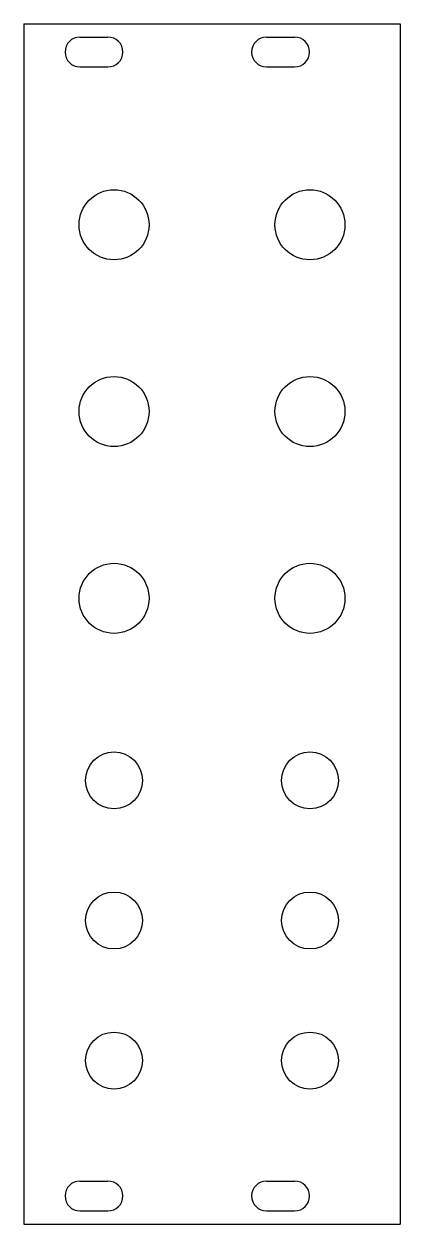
# Model space of a CAD drawing. Extents: x 0 to 40, y 0 to 128.
import ezdxf

# ---------------------------------------------------------------- set-up
doc = ezdxf.new("R2010")
doc.units = 0
doc.layers.add('DXF_VCO-1A-B-PANEL-1-1_MO0', color=7, linetype='CONTINUOUS')
doc.layers.add('LAYER1', color=7, linetype='CONTINUOUS')

msp = doc.modelspace()

# ---------------------------------------------------------------- linework, layer by layer
at = {"layer": 'DXF_VCO-1A-B-PANEL-1-1_MO0', "color": 178}
for p, q in [((0, 128.5), (40.3, 128.5)), ((6, 127.1), (9, 127.1)), ((6, 123.9), (9, 123.9)), ((6, 4.6), (9, 4.6)), ((6, 1.4), (9, 1.4)), ((0, 0), (40.3, 0))]:
    msp.add_line(p, q, dxfattribs=at)
for centre, start, end in [((6, 125.5), 90, 270), ((9, 125.5), 270, 90), ((6, 3), 90, 270), ((9, 3), 270, 90)]:
    msp.add_arc(centre, 1.6, start, end, dxfattribs=at)
at = {"layer": 'LAYER1', "color": 7}
for p, q in [((0, 128.5), (0, 0)), ((40.3, 128.5), (40.3, 0))]:
    msp.add_line(p, q, dxfattribs=at)
at = {"layer": 'LAYER1', "color": 178}
for p, q in [((26, 127.1), (29, 127.1)), ((26, 123.9), (29, 123.9)), ((26, 4.6), (29, 4.6)), ((26, 1.4), (29, 1.4))]:
    msp.add_line(p, q, dxfattribs=at)
at = {"layer": 'LAYER1', "color": 7}
for centre, radius in [((9.65, 107), 3.75), ((30.65, 107), 3.75), ((9.65, 87), 3.75), ((30.65, 87), 3.75), ((9.65, 67), 3.75), ((30.65, 67), 3.75), ((9.65, 47.5), 3.05), ((30.65, 47.5), 3.05), ((9.65, 32.5), 3.05), ((30.65, 32.5), 3.05), ((9.65, 17.5), 3.05), ((30.65, 17.5), 3.05)]:
    msp.add_circle(centre, radius, dxfattribs=at)
at = {"layer": 'LAYER1', "color": 178}
for centre, start, end in [((26, 125.5), 90, 270), ((29, 125.5), 270, 90), ((26, 3), 90, 270), ((29, 3), 270, 90)]:
    msp.add_arc(centre, 1.6, start, end, dxfattribs=at)

doc.saveas('drawing.dxf')
